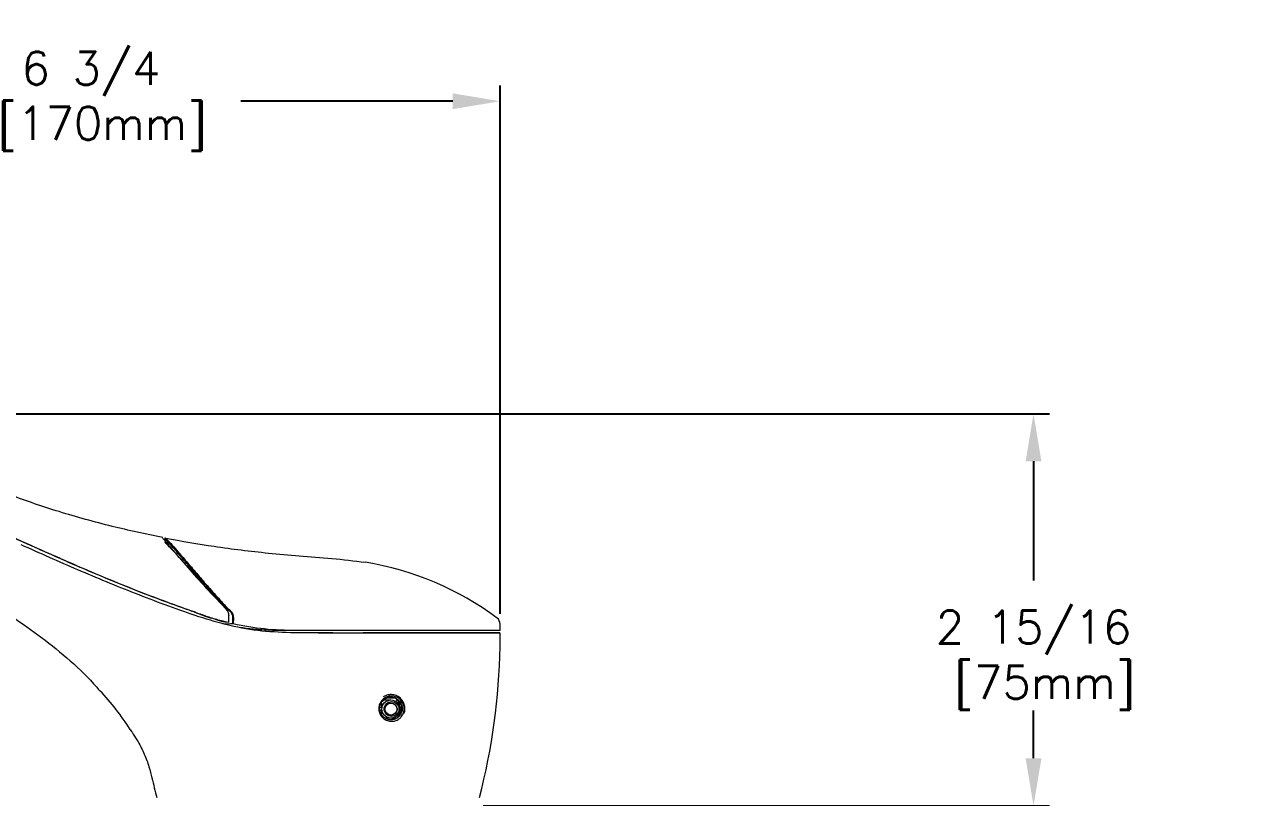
# Model space of a CAD drawing. Header units: inches. Extents: x 4.3 to 18.3, y 1.7 to 16.3.
# Drawn here: x 13.688 to 18.303, y 13.332 to 16.258 of the extents above; entities that cross this region are included whole.
import ezdxf

# ---------------------------------------------------------------- set-up
doc = ezdxf.new("R2010")
doc.units = ezdxf.units.IN
doc.header["$MEASUREMENT"] = 0
doc.header["$PDSIZE"] = -1
doc.layers.add('Dim', color=1, linetype='Continuous')
doc.layers.add('Object', color=4, linetype='Continuous')
doc.styles.get("Standard").update_dxf_attribs({"font": 'romans.shx'})
doc.dimstyles.get("Standard").update_dxf_attribs({"dimtxt": 0.125, "dimasz": 0.18, "dimexe": 0.06, "dimexo": 0.0625, "dimgap": 0.09, "dimtad": 0, "dimtih": 1, "dimtoh": 1, "dimdec": 4, "dimlfac": 2, "dimzin": 4, "dimdsep": 46, "dimlunit": 5, "dimtxsty": 'Standard', "dimcen": 0.09, "dimadec": 0, "dimazin": 1, "dimtfac": 1, "dimtdec": 4, "dimtofl": 0, "dimtmove": 0, "dimatfit": 0, "dimfxl": 0, "dimfrac": 2, "dimtolj": 1, "dimtzin": 0, "dimarcsym": 0})

# ---------------------------------------------------------------- blocks, each defined once
blk = doc.blocks.new('*D12')
at = {"layer": 'Defpoints', "color": 0}
for p in [(15.488, 15.9669), (12.1117, 14.7309), (15.488, 13.9653)]:
    blk.add_point(p, dxfattribs=at)
at = {"layer": 'Dim', "color": 0, "lineweight": -2}
for p, q in [((12.1117, 14.7934), (12.1117, 16.0269)), ((15.488, 14.0278), (15.488, 16.0269)), ((12.2917, 15.9669), (13.3739, 15.9669)), ((15.308, 15.9669), (14.5062, 15.9669))]:
    blk.add_line(p, q, dxfattribs=at)
at = {"layer": 'Dim', "color": 0}
for points in [[(12.2917, 15.9969), (12.2917, 15.9369), (12.1117, 15.9669)], [(15.308, 15.9969), (15.308, 15.9369), (15.488, 15.9669)]]:
    blk.add_solid(points, dxfattribs=at)
at = {"layer": 'Dim', "color": 0, "insert": (13.94, 15.9669), "char_height": 0.125, "attachment_point": 5}
blk.add_mtext('\\A1;6 3/4\\P [170mm]', dxfattribs=at)
blk = doc.blocks.new('*D13')
at = {"layer": 'Defpoints', "color": 0}
for p in [(12.2831, 14.7845), (17.5049, 14.7845), (15.3602, 13.3011)]:
    blk.add_point(p, dxfattribs=at)
at = {"layer": 'Dim', "color": 0, "lineweight": -2}
for p, q in [((12.3456, 14.7845), (17.5649, 14.7845)), ((17.5049, 14.6045), (17.5049, 14.1534)), ((17.5049, 13.4811), (17.5049, 13.5508)), ((15.4227, 13.3011), (17.5649, 13.3011))]:
    blk.add_line(p, q, dxfattribs=at)
at = {"layer": 'Dim', "color": 0}
for points in [[(17.4749, 14.6045), (17.5349, 14.6045), (17.5049, 14.7845)], [(17.4749, 13.4811), (17.5349, 13.4811), (17.5049, 13.3011)]]:
    blk.add_solid(points, dxfattribs=at)
at = {"layer": 'Dim', "color": 0, "insert": (17.5049, 13.8521), "char_height": 0.125, "attachment_point": 5}
blk.add_mtext('\\A1;2 15/16\\P [75mm]', dxfattribs=at)
blk = doc.blocks.new('*D23')
at = {"layer": 'Defpoints', "color": 0}
for p in [(15.3602, 13.3011), (15.264, 12.3011), (17.5049, 12.3011)]:
    blk.add_point(p, dxfattribs=at)
at = {"layer": 'Dim', "color": 0, "lineweight": -2}
for p, q in [((17.5049, 13.4811), (17.5049, 13.6611)), ((15.4227, 13.3011), (17.5649, 13.3011)), ((15.3265, 12.3011), (17.5649, 12.3011)), ((17.5049, 12.1211), (17.5049, 11.9411))]:
    blk.add_line(p, q, dxfattribs=at)
at = {"layer": 'Dim', "color": 0}
for points in [[(17.4749, 13.4811), (17.5349, 13.4811), (17.5049, 13.3011)], [(17.4749, 12.1211), (17.5349, 12.1211), (17.5049, 12.3011)]]:
    blk.add_solid(points, dxfattribs=at)
at = {"layer": 'Dim', "color": 0, "insert": (17.5049, 12.774), "char_height": 0.125, "attachment_point": 5}
blk.add_mtext('\\A1;2"\\P [50mm]\\P{\\Fromans.shx|c1;Maximum\\PMounting Thickness}', dxfattribs=at)

msp = doc.modelspace()

# ---------------------------------------------------------------- linework, layer by layer
at = {"layer": 'Object', "color": 4, "linetype": 'Continuous', "lineweight": 15}
for p, q in [((14.218852, 14.31133), (14.218731, 14.304444)), ((13.894637, 14.20565), (13.876066, 14.213714)), ((13.894637, 14.20565), (13.897519, 14.20388)), ((14.211451, 14.064699), (14.211468, 14.064691)), ((14.317766, 14.039194), (14.3052, 14.043622)), ((14.317766, 14.039194), (14.320126, 14.037641)), ((14.336415, 14.032491), (14.335736, 14.032943)), ((14.336503, 14.032433), (14.336415, 14.032491)), ((14.336503, 14.032433), (14.337593, 14.031708)), ((14.468231, 14.038721), (14.470526, 14.03634)), ((14.409063, 14.005807), (14.409063, 14.006122)), ((14.434905, 13.998588), (14.409063, 14.005807)), ((14.434904, 13.998548), (14.434905, 13.998588)), ((14.439061, 13.990195), (14.467992, 13.990385)), ((14.461339, 13.994058), (14.451603, 13.995618)), ((14.461339, 13.994058), (14.460771, 14.021597)), ((14.467992, 13.990385), (14.476765, 13.99044)), ((14.476766, 13.99044), (14.476961, 14.012285)), ((14.478474, 14.012285), (14.478276, 13.99024)), ((15.488039, 13.965335), (15.487637, 13.988395)), ((14.656748, 13.965335), (14.715413, 13.965335)), ((14.799062, 13.955635), (14.858642, 13.955748)), ((14.827783, 13.955713), (14.855159, 13.955746)), ((14.96075, 13.965335), (15.488039, 13.965335)), ((15.486952, 13.955635), (15.463841, 13.955635)), ((15.487153, 13.903076), (15.488039, 13.955608)), ((15.08427, 13.707792), (15.064897, 13.707792)), ((15.040703, 13.67248), (15.032944, 13.67248)), ((15.040649, 13.662122), (15.03368, 13.662122)), ((15.033706, 13.661765), (15.040703, 13.661765)), ((15.116078, 13.67248), (15.108603, 13.67248)), ((15.108603, 13.661765), (15.115674, 13.661765)), ((15.115788, 13.662122), (15.108658, 13.662122)), ((15.077066, 13.632753), (15.092998, 13.632753))]:
    msp.add_line(p, q, dxfattribs=at)
at = {"layer": 'Object', "color": 4, "linetype": 'Continuous', "lineweight": 15, "flags": 128}
msp.add_lwpolyline([(15.092994, 13.701493), (15.096006, 13.700938), (15.098905, 13.699294), (15.101582, 13.696623), (15.103936, 13.693026), (15.105879, 13.688637), (15.107338, 13.683621), (15.108257, 13.678167), (15.108603, 13.67248)], dxfattribs=at)
at = {"layer": 'Object', "color": 4, "linetype": 'Continuous', "lineweight": 15}
for radius in [0.03437, 0.022659]:
    msp.add_circle((15.074653, 13.667123), radius, dxfattribs=at)
for centre, radius, start, end in [((14.221351, 14.311286), 0.0025, 79.201461, 179), ((14.799063, 13.10632), 1.130207, 53.218359, 80.902404), ((15.458114, 13.98788), 0.029528, 1, 53.218359), ((13.0538, 13.944087), 2.433699, 345.436117, 359.034432), ((13.304259, 13.095388), 0.926941, 32.260117, 43.764554), ((15.074641, 13.669329), 0.041751, 266.008104, 140.18968), ((14.980838, 13.672799), 0.059866, 359.695219, 15.906224), ((14.9772, 13.661824), 0.063504, 346.712071, 359.946611), ((15.071592, 13.659641), 0.037072, 320.731994, 3.2841), ((16.544325, 13.944087), 2.433699, 192.749906, 194.563883)]:
    msp.add_arc(centre, radius, start, end, dxfattribs=at)
msp.add_ellipse((15.076647, 13.667123), major_axis=(0.028023, 0), ratio=0.99999178, dxfattribs=at)
for points, knots in [([(14.211109, 14.316056), (14.147083, 14.329535), (14.015318, 14.357275), (13.822859, 14.410942), (13.638368, 14.474089), (13.452754, 14.545099), (13.26685, 14.617453), (13.079517, 14.67927), (12.916572, 14.721138), (12.777976, 14.747435), (12.663145, 14.763774), (12.562492, 14.774162), (12.483329, 14.779824), (12.420231, 14.782834), (12.368807, 14.784363), (12.316447, 14.784929), (12.263085, 14.784378), (12.210133, 14.782134), (12.166875, 14.776813), (12.142744, 14.769457), (12.13503, 14.767106)], [0, 0, 0, 0, 0.09147438, 0.18825193, 0.27914674, 0.36404417, 0.4661319, 0.55805905, 0.63969984, 0.70118004, 0.75522393, 0.80183785, 0.84264284, 0.86618344, 0.89016329, 0.91457567, 0.93940185, 0.96475799, 0.98873339, 1, 1, 1, 1]), ([(13.876066, 14.213714), (13.852032, 14.224242), (13.779931, 14.255826), (13.660013, 14.309678), (13.515411, 14.374224), (13.393679, 14.426742), (13.295255, 14.467189), (13.22083, 14.496484), (13.128051, 14.531445), (13.059158, 14.554579), (13.015675, 14.56918)], [0, 0, 0, 0, 0.08538516, 0.25615778, 0.42693414, 0.59771737, 0.68310483, 0.7684932, 0.85388244, 1, 1, 1, 1]), ([(13.897519, 14.20388), (13.873479, 14.214361), (13.753271, 14.266768), (13.585511, 14.343227), (13.378932, 14.432722), (13.206663, 14.50319), (13.080252, 14.546445), (13.017052, 14.568071)], [0, 0, 0, 0, 0.08343689, 0.41721841, 0.58410279, 0.79207319, 1, 1, 1, 1]), ([(14.210627, 14.313876), (14.210292, 14.314265), (14.209442, 14.315251), (14.223764, 14.298638), (14.246221, 14.272271), (14.272935, 14.241086), (14.308901, 14.199566), (14.36404, 14.136559), (14.419487, 14.078859), (14.448082, 14.049102)], [0, 0, 0, 0, 0.09446603, 0.23963652, 0.3887162, 0.4866242, 0.5845573, 0.78574508, 1, 1, 1, 1]), ([(14.425425, 14.078127), (14.425425, 14.078127), (14.41014, 14.093412), (14.380999, 14.127862), (14.339732, 14.174744), (14.301888, 14.219052), (14.268816, 14.257377), (14.241729, 14.287987), (14.222743, 14.307619), (14.220149, 14.310093), (14.218852, 14.31133)], [0, 0, 0, 0, 0.00000163, 0.12738736, 0.25473424, 0.3952102, 0.53605988, 0.67620285, 0.83807907, 1, 1, 1, 1]), ([(14.22182, 14.313741), (14.283165, 14.302899), (14.412299, 14.280076), (14.581339, 14.259942), (14.729719, 14.245844), (14.852331, 14.238041), (14.93548, 14.227613), (14.977755, 14.222312)], [0, 0, 0, 0, 0.2452885, 0.5163373, 0.67006987, 0.83225309, 1, 1, 1, 1]), ([(14.22182, 14.313741), (14.22182, 14.313741), (14.22182, 14.313741), (14.226314, 14.309444), (14.244517, 14.290477), (14.271698, 14.259662), (14.304594, 14.221247), (14.34239, 14.177045), (14.383247, 14.129406), (14.412869, 14.096537), (14.427682, 14.080099)], [0, 0, 0, 0, 0.00000165, 0.16190744, 0.32377002, 0.46394316, 0.6048226, 0.7453278, 0.87264442, 1, 1, 1, 1]), ([(14.694022, 13.955956), (14.65278, 13.95758), (14.570286, 13.96083), (14.449667, 13.985173), (14.333093, 14.019878), (14.219764, 14.061287), (14.07172, 14.117724), (13.890525, 14.192565), (13.74732, 14.256656), (13.675709, 14.288705)], [0, 0, 0, 0, 0.111963261, 0.223953965, 0.335923905, 0.448074332, 0.560127862, 0.780037579, 1, 1, 1, 1]), ([(14.21863, 14.298615), (14.219365, 14.297953), (14.220831, 14.296633), (14.232662, 14.285125), (14.251071, 14.265957), (14.278907, 14.235661), (14.317478, 14.192191), (14.367143, 14.136316), (14.40595, 14.094624), (14.425365, 14.073766)], [0, 0, 0, 0, 0.1247384, 0.24877659, 0.37389294, 0.49933, 0.66676346, 0.83328875, 1, 1, 1, 1]), ([(14.3052, 14.043622), (14.28031, 14.052529), (14.230529, 14.070342), (14.136958, 14.105654), (14.02477, 14.150022), (13.938022, 14.187104), (13.894637, 14.20565)], [0, 0, 0, 0, 0.17861465, 0.35723393, 0.67853778, 1, 1, 1, 1]), ([(14.320126, 14.037641), (14.295218, 14.046496), (14.22049, 14.073065), (14.079025, 14.126954), (13.964136, 14.175646), (13.897519, 14.20388)], [0, 0, 0, 0, 0.17359119, 0.52080867, 1, 1, 1, 1]), ([(14.448902, 14.053107), (14.448902, 14.053107), (14.44694, 14.055069), (14.442909, 14.059446), (14.435043, 14.06764), (14.429347, 14.074204), (14.425425, 14.078126), (14.425425, 14.078127)], [0, 0, 0, 0, 0.00002493, 0.2500373, 0.50006253, 0.99997507, 1, 1, 1, 1]), ([(14.427682, 14.080099), (14.431515, 14.075935), (14.437265, 14.069687), (14.4451, 14.061323), (14.44907, 14.057137), (14.451055, 14.055044)], [0, 0, 0, 0, 0.49997219, 0.74998544, 1, 1, 1, 1]), ([(13.573681, 14.059161), (13.596187, 14.04502), (13.65723, 14.006668), (13.754773, 13.938668), (13.862647, 13.850486), (13.93552, 13.781668), (13.969332, 13.740695), (13.973133, 13.736089)], [0, 0, 0, 0, 0.1546439, 0.41942441, 0.6909783, 0.96526068, 1, 1, 1, 1]), ([(14.335736, 14.032943), (14.334229, 14.033464), (14.331214, 14.034507), (14.325221, 14.036586), (14.320741, 14.038153), (14.317766, 14.039194)], [0, 0, 0, 0, 0.25137717, 0.50278388, 1, 1, 1, 1]), ([(14.337595, 14.031566), (14.336248, 14.032032), (14.333407, 14.033014), (14.327581, 14.035034), (14.323108, 14.036598), (14.320126, 14.037641)], [0, 0, 0, 0, 0.231095408, 0.487497838, 1, 1, 1, 1]), ([(14.386792, 14.014391), (14.378194, 14.01725), (14.360986, 14.022972), (14.344157, 14.029618), (14.335736, 14.032943)], [0, 0, 0, 0, 0.49967134, 1, 1, 1, 1]), ([(14.337593, 14.031708), (14.34975, 14.026973), (14.369351, 14.019338), (14.38945, 14.012947), (14.397083, 14.010519)], [0, 0, 0, 0, 0.62022807, 1, 1, 1, 1]), ([(14.448854, 14.049526), (14.445439, 14.053001), (14.439751, 14.058789), (14.431948, 14.06687), (14.427559, 14.071467), (14.425365, 14.073766)], [0, 0, 0, 0, 0.42903739, 0.71450487, 1, 1, 1, 1]), ([(14.448082, 14.049102), (14.451283, 14.045326), (14.456059, 14.039693), (14.460046, 14.029412), (14.460549, 14.023992), (14.460771, 14.021597)], [0, 0, 0, 0, 0.5316575, 0.792978, 1, 1, 1, 1]), ([(14.455357, 14.038891), (14.454888, 14.04024), (14.453353, 14.044654), (14.450698, 14.04753), (14.448854, 14.049526)], [0, 0, 0, 0, 0.3057388, 1, 1, 1, 1]), ([(14.4573, 14.044821), (14.457299, 14.044821), (14.456298, 14.045623), (14.454573, 14.047308), (14.45183, 14.050257), (14.449795, 14.051678), (14.448902, 14.053107), (14.448902, 14.053107)], [0, 0, 0, 0, 0.000076496, 0.313396223, 0.621470033, 0.99989641, 1, 1, 1, 1]), ([(14.451055, 14.055044), (14.452073, 14.053983), (14.453916, 14.05206), (14.456631, 14.049282), (14.458403, 14.047593), (14.45929, 14.046748)], [0, 0, 0, 0, 0.3811783, 0.69053442, 1, 1, 1, 1]), ([(14.466278, 14.036803), (14.464797, 14.038137), (14.461834, 14.040803), (14.458631, 14.04349), (14.4573, 14.044821), (14.4573, 14.044821)], [0, 0, 0, 0, 0.4999982, 0.99992654, 1, 1, 1, 1]), ([(14.45929, 14.046748), (14.460773, 14.045409), (14.463738, 14.042729), (14.466733, 14.040057), (14.468231, 14.038721)], [0, 0, 0, 0, 0.50000545, 1, 1, 1, 1]), ([(14.468587, 14.03462), (14.468577, 14.03463), (14.467822, 14.03539), (14.467044, 14.036101), (14.466278, 14.036803)], [0, 0, 0, 0, 0.01339027, 1, 1, 1, 1]), ([(14.468555, 14.034473), (14.468556, 14.0345), (14.468558, 14.034553), (14.468578, 14.034598), (14.468587, 14.03462)], [0, 0, 0, 0, 0.52885509, 1, 1, 1, 1]), ([(14.476961, 14.012285), (14.476784, 14.014757), (14.476378, 14.020403), (14.473451, 14.027338), (14.470584, 14.031923), (14.468964, 14.033959), (14.468555, 14.034473)], [0, 0, 0, 0, 0.27763235, 0.63403353, 0.90758426, 1, 1, 1, 1]), ([(14.470526, 14.03634), (14.470945, 14.035758), (14.472536, 14.033543), (14.475314, 14.028548), (14.47806, 14.021026), (14.478347, 14.014964), (14.478474, 14.012285)], [0, 0, 0, 0, 0.09585864, 0.36457826, 0.71913129, 1, 1, 1, 1]), ([(14.461339, 13.994058), (14.451935, 13.996265), (14.426793, 14.002165), (14.402192, 14.009684), (14.386792, 14.014391)], [0, 0, 0, 0, 0.3740638, 1, 1, 1, 1]), ([(14.451603, 13.995618), (14.446543, 13.996486), (14.440927, 13.997451), (14.435447, 13.998486), (14.434905, 13.998588)], [0, 0, 0, 0, 0.90118652, 1, 1, 1, 1]), ([(14.478276, 13.99024), (14.477992, 13.990298), (14.47742, 13.990414), (14.476985, 13.990431), (14.476766, 13.99044)], [0, 0, 0, 0, 0.49603312, 1, 1, 1, 1]), ([(14.478276, 13.99024), (14.51728, 13.982857), (14.595278, 13.968093), (14.675371, 13.966254), (14.715413, 13.965335)], [0, 0, 0, 0, 0.50005632, 1, 1, 1, 1]), ([(14.507094, 13.976147), (14.511406, 13.975496), (14.534134, 13.972069), (14.583896, 13.966921), (14.629711, 13.965924), (14.656748, 13.965335)], [0, 0, 0, 0, 0.087582411, 0.461535529, 1, 1, 1, 1]), ([(14.795867, 13.955623), (14.776878, 13.955514), (14.742949, 13.955319), (14.708979, 13.955761), (14.694022, 13.955956)], [0, 0, 0, 0, 0.55969599, 1, 1, 1, 1]), ([(14.715413, 13.965335), (14.742182, 13.965335), (14.796388, 13.965335), (14.878596, 13.965335), (14.933134, 13.965335), (14.96075, 13.965335)], [0, 0, 0, 0, 0.325074, 0.65824286, 1, 1, 1, 1]), ([(14.799062, 13.955635), (14.798466, 13.955633), (14.797401, 13.955629), (14.796336, 13.955624), (14.795867, 13.955623)], [0, 0, 0, 0, 0.55998631, 1, 1, 1, 1]), ([(14.855159, 13.955746), (14.850325, 13.955742), (14.840658, 13.955735), (14.822527, 13.955708), (14.809163, 13.955665), (14.80064, 13.955638)], [0, 0, 0, 0, 0.26593628, 0.53182781, 1, 1, 1, 1]), ([(14.858642, 13.955748), (14.892899, 13.955716), (14.965657, 13.955649), (15.073462, 13.95542), (15.176929, 13.95524), (15.269808, 13.955094), (15.347984, 13.955041), (15.411348, 13.955135), (15.456338, 13.955381), (15.483692, 13.955603), (15.485901, 13.955619), (15.486949, 13.955626)], [0, 0, 0, 0, 0.101289213, 0.215132732, 0.332391547, 0.444423479, 0.559704488, 0.671713842, 0.786970132, 0.89898212, 1, 1, 1, 1]), ([(15.463841, 13.955625), (15.464265, 13.955628), (15.467152, 13.955649), (15.45413, 13.955555), (15.423775, 13.955341), (15.37438, 13.955143), (15.308576, 13.955095), (15.228884, 13.955168), (15.136091, 13.955315), (15.048759, 13.955473), (14.991038, 13.955579), (14.969962, 13.955618)], [0, 0, 0, 0, 0.02250518, 0.15300022, 0.27980162, 0.41027925, 0.53710056, 0.66759905, 0.79442908, 0.92493741, 1, 1, 1, 1]), ([(15.043659, 13.70335), (15.045758, 13.70512), (15.051769, 13.710187), (15.063965, 13.715472), (15.079808, 13.717157), (15.096239, 13.713285), (15.111003, 13.703498), (15.121409, 13.688688), (15.125525, 13.67159), (15.123634, 13.655481), (15.117354, 13.64193), (15.109343, 13.63304), (15.099007, 13.625676), (15.086096, 13.620723), (15.068966, 13.620343), (15.052273, 13.626065), (15.038484, 13.637678), (15.029993, 13.653246), (15.027644, 13.670068), (15.030915, 13.685783), (15.03718, 13.696763), (15.042137, 13.701803), (15.043659, 13.70335)], [0, 0, 0, 0, 0.02670992, 0.0764695, 0.13033153, 0.18904607, 0.25151261, 0.31369403, 0.37017637, 0.41931934, 0.46453746, 0.51019405, 0.53445713, 0.59134329, 0.64924125, 0.71063989, 0.77169164, 0.82928219, 0.88232195, 0.93167674, 0.97902771, 1, 1, 1, 1]), ([(15.045301, 13.700218), (15.043946, 13.698835), (15.039541, 13.694338), (15.033957, 13.684511), (15.031047, 13.670438), (15.033151, 13.655388), (15.040719, 13.641485), (15.052978, 13.631135), (15.067794, 13.626047), (15.082989, 13.626396), (15.094458, 13.63082), (15.103637, 13.637399), (15.110746, 13.645324), (15.116341, 13.657442), (15.118024, 13.671867), (15.114351, 13.687142), (15.105127, 13.700331), (15.092054, 13.709057), (15.077482, 13.712534), (15.063402, 13.711053), (15.052534, 13.70634), (15.047169, 13.701799), (15.045301, 13.700218)], [0, 0, 0, 0, 0.02083355, 0.06777559, 0.11672148, 0.16949958, 0.22706968, 0.28837058, 0.35017476, 0.40843617, 0.46548601, 0.4897182, 0.53512011, 0.57988834, 0.62856835, 0.68485088, 0.74732014, 0.81036688, 0.86959757, 0.92371206, 0.97343085, 1, 1, 1, 1]), ([(15.123085, 13.650353), (15.123911, 13.651974), (15.127336, 13.658696), (15.127827, 13.67257), (15.124273, 13.689203), (15.115382, 13.703803), (15.102308, 13.715016), (15.08577, 13.721655), (15.067451, 13.722394), (15.053691, 13.718141), (15.04692, 13.713957), (15.045496, 13.713077)], [0, 0, 0, 0, 0.03915512, 0.16236448, 0.28518616, 0.41104787, 0.54294588, 0.68137514, 0.82327866, 0.9628323, 1, 1, 1, 1]), ([(15.042118, 13.701493), (15.043884, 13.701493), (15.052092, 13.701493), (15.061598, 13.701493), (15.069743, 13.701493), (15.072871, 13.701493), (15.074059, 13.701493), (15.074653, 13.701493)], [0, 0, 0, 0, 0.15027, 0.69852462, 0.88595579, 0.94297791, 1, 1, 1, 1]), ([(15.051517, 13.667123), (15.051714, 13.664852), (15.05211, 13.660301), (15.055186, 13.654085), (15.059902, 13.648868), (15.066421, 13.645116), (15.074397, 13.643587), (15.082967, 13.645077), (15.090611, 13.649824), (15.095777, 13.656968), (15.097861, 13.664824), (15.097359, 13.672152), (15.094868, 13.678618), (15.090586, 13.684128), (15.084527, 13.688327), (15.076873, 13.690522), (15.068332, 13.689879), (15.060269, 13.685945), (15.054381, 13.679285), (15.051791, 13.672466), (15.051584, 13.668426), (15.051517, 13.667123)], [0, 0, 0, 0, 0.04379102, 0.08776556, 0.13496937, 0.18786285, 0.24745073, 0.3121881, 0.37725228, 0.43654115, 0.487409, 0.53240621, 0.57602868, 0.62209346, 0.67334864, 0.73125484, 0.79502296, 0.86060175, 0.92181994, 0.97478289, 1, 1, 1, 1]), ([(15.074653, 13.632753), (15.07406, 13.632753), (15.072873, 13.632753), (15.067651, 13.632753), (15.06199, 13.632753), (15.056191, 13.632753), (15.054776, 13.632753)], [0, 0, 0, 0, 0.0907255, 0.18145409, 0.80025371, 1, 1, 1, 1]), ([(14.087914, 13.590014), (14.089842, 13.587387), (14.094041, 13.581667), (14.097757, 13.575621), (14.099766, 13.572351)], [0, 0, 0, 0, 0.45923596, 1, 1, 1, 1]), ([(14.099498, 13.572183), (14.105808, 13.562652), (14.121631, 13.538753), (14.141697, 13.497233), (14.15952, 13.4516), (14.166909, 13.420784), (14.170247, 13.406861)], [0, 0, 0, 0, 0.18942125, 0.47497354, 0.76277685, 1, 1, 1, 1])]:
    msp.add_open_spline(points, degree=3, knots=knots, dxfattribs=at)

# ---------------------------------------------------------------- dimensions: what is measured, and where the dimension line sits
at = {"layer": 'Dim'}
dim = msp.add_linear_dim(base=(15.4880391, 15.9669027), p1=(12.1116645, 14.7309077), p2=(15.4880391, 13.9653347), dimstyle='Standard', override={"dimpost": '\\X'}, dxfattribs=at)
dim.commit()
dim.dimension.update_dxf_attribs({"geometry": '*D12', "text_midpoint": (13.9400466, 15.9669027), "dimtype": 160})
dim = msp.add_linear_dim(base=(17.5049458, 14.7845041), p1=(15.3601931, 13.3010794), p2=(12.2830542, 14.7845041), angle=90, dimstyle='Standard', override={"dimpost": '\\X'}, dxfattribs=at)
dim.commit()
dim.dimension.update_dxf_attribs({"geometry": '*D13', "text_midpoint": (17.5049458, 13.8521033), "dimtype": 160})
dim = msp.add_linear_dim(base=(17.504946, 12.301079), p1=(15.360193, 13.301079), p2=(15.26401, 12.301079), angle=90, text='<>\\P{\\Fromans.shx|c1;Maximum\\PMounting Thickness}', dimstyle='Standard', override={"dimpost": '"\\X'}, dxfattribs=at)
dim.commit()
dim.dimension.update_dxf_attribs({"geometry": '*D23', "text_midpoint": (17.504946, 12.774012), "dimtype": 160})

doc.saveas('drawing.dxf')
